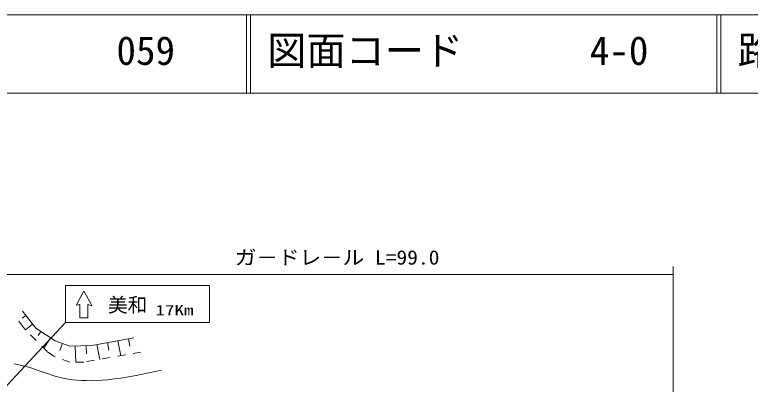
# Model space of a CAD drawing. Units: millimetres, scale not verified. Extents: x 40000 to 680002, y 20000 to 380001.
# Drawn here: x 88168 to 182002, y 332883 to 380001 of the extents above; entities that cross this region are included whole.
import ezdxf
from ezdxf.enums import TextEntityAlignment as Align

# ---------------------------------------------------------------- set-up
doc = ezdxf.new("R2010")
doc.units = ezdxf.units.MM
doc.header["$LTSCALE"] = 1000
doc.linetypes.add('USER2', pattern=[2, 1, -1])
for name, color, linetype, lineweight in [('M-BGD', 7, 'Continuous', 13), ('M-STR-HTXT', 7, 'Continuous', 13), ('M-STR-STRC', 7, 'Continuous', 13), ('M-TTL', 2, 'Continuous', 13), ('M-TTL-LINE', 7, 'Continuous', 13), ('M-TTL-TXT', 7, 'Continuous', 13)]:
    doc.layers.add(name, color=color, linetype=linetype, lineweight=lineweight)
doc.styles.add('ＭＳ ゴシック', font='')
doc.styles.get('ＭＳ ゴシック').set_extended_font_data('MS Gothic')

msp = doc.modelspace()

# ---------------------------------------------------------------- linework, layer by layer
at = {"layer": 'M-BGD', "linetype": 'USER2'}
for p, q in [((89271, 340102), (88170, 341711)), ((92319, 337054), (89271, 340102)), ((93166, 336462), (92319, 337054)), ((104257, 336970), (96976, 335700)), ((95198, 335700), (93166, 336462)), ((96976, 335700), (95198, 335700))]:
    msp.add_line(p, q, dxfattribs=at)
at = {"layer": 'M-BGD'}
for p, q in [((89583, 341658), (89136, 341305)), ((89151, 342205), (90880, 340018)), ((90447, 340565), (89532, 339841)), ((90880, 340018), (93335, 338409)), ((91493, 339616), (91150, 339092)), ((92721, 338812), (91866, 337507)), ((97992, 337816), (103352, 338809)), ((93335, 338409), (95198, 337732)), ((94266, 338071), (93943, 337182)), ((95198, 337732), (97992, 337816)), ((98662, 337941), (99011, 336055)), ((100002, 338189), (100178, 337239)), ((101342, 338437), (101696, 336524)), ((102682, 338685), (102861, 337722)), ((95896, 337753), (95958, 335700)), ((97293, 337795), (97324, 336781))]:
    msp.add_line(p, q, dxfattribs=at)
msp.add_lwpolyline([(106897, 334688), (105280, 334340), (103667, 334014), (102680, 333833), (101687, 333672), (100879, 333559), (100064, 333466), (99353, 333404), (98635, 333362), (97991, 333343), (97340, 333344), (96741, 333365), (96146, 333406), (95593, 333463), (95034, 333542), (94516, 333635), (93992, 333749), (93642, 333837), (93049, 334009), (92458, 334201), (91283, 334611), (90078, 335009), (89441, 335188), (88101, 335491)], dxfattribs=at)
at = {"layer": 'M-STR-HTXT'}
for p, q in [((172160, 347879), (172160, 315746)), ((79618, 346879), (172160, 346879))]:
    msp.add_line(p, q, dxfattribs=at)
at = {"layer": 'M-STR-STRC'}
for p, q in [((94628, 340761), (94628, 345494)), ((94628, 345494), (113028, 345494)), ((113028, 345494), (113028, 340761)), ((96044, 343022), (96958, 344705)), ((97021, 344705), (97987, 342941)), ((96432, 343070), (96086, 342970)), ((96478, 341363), (96478, 343036)), ((97499, 343021), (97499, 341363)), ((97942, 342891), (97549, 343055)), ((94628, 340761), (81549, 326708)), ((113028, 340761), (94628, 340761)), ((96478, 341363), (97499, 341363))]:
    msp.add_line(p, q, dxfattribs=at)
for centre, start, end in [((96990, 344688), 28.71979, 151.50226), ((96076, 343005), 151.50226, 286.11285), ((96442, 343036), 360, 106.11285), ((97535, 343021), 67.39017, 180), ((97956, 342924), 247.39014, 28.71979)]:
    msp.add_arc(centre, 36, start, end, dxfattribs=at)
at = {"layer": 'M-TTL'}
msp.add_line((680002, 380001), (40000, 380001), dxfattribs=at)
at = {"layer": 'M-TTL-LINE'}
for p, q in [((117750, 380001), (117750, 370001)), ((118250, 380001), (118250, 370001)), ((177750, 380001), (177750, 370001)), ((178250, 380001), (178250, 370001)), ((40000, 370001), (680002, 370001))]:
    msp.add_line(p, q, dxfattribs=at)

# ---------------------------------------------------------------- texts
at = {"layer": 'M-STR-HTXT', "style": 'ＭＳ ゴシック', "width": 1.1}
msp.add_text('ガ－ドレ－ル L=99.0', height=1833, dxfattribs=at).set_placement((116248, 347589), align=Align.BOTTOM_LEFT)
at = {"layer": 'M-STR-STRC', "style": 'ＭＳ ゴシック'}
msp.add_text('美和', height=1833, dxfattribs=at).set_placement((100076, 341534), align=Align.BOTTOM_LEFT)
at = {"layer": 'M-STR-STRC', "style": 'ＭＳ ゴシック', "width": 1.35}
msp.add_text('17Km', height=1320, dxfattribs=at).set_placement((106125, 341277), align=Align.BOTTOM_LEFT)
at = {"layer": 'M-TTL-TXT', "style": 'ＭＳ ゴシック'}
for s, p in [('059', (101142, 372501)), ('図面コード', (120380, 372501)), ('4-0', (161521, 372501)), ('路 線 名', (180380, 372501))]:
    msp.add_text(s, height=3666, dxfattribs=at).set_placement(p, align=Align.BOTTOM_LEFT)

doc.saveas('drawing.dxf')
